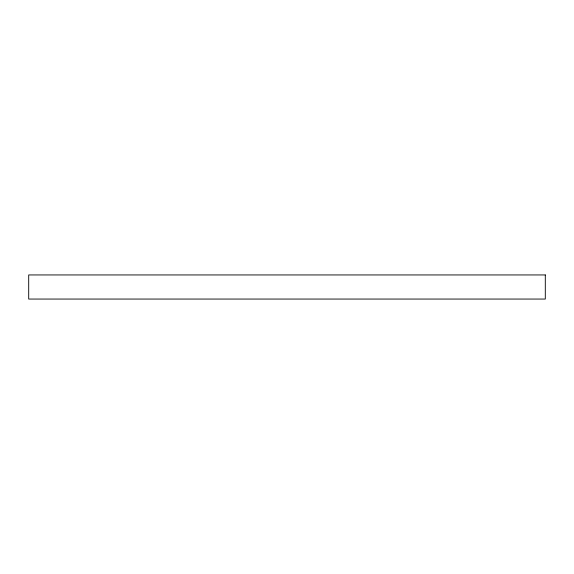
<?xml version="1.0" encoding="UTF-8"?>
<svg xmlns="http://www.w3.org/2000/svg" width="574" height="574" viewBox="0 0 574 574"><rect width="100%" height="100%" fill="white"/><g stroke="black" fill="none" stroke-linecap="round" stroke-linejoin="round"><path stroke-width="0.86" d="M545.3 274.946L28.7 274.946L28.7 299.054L545.3 299.054L545.3 274.946"/></g></svg>
